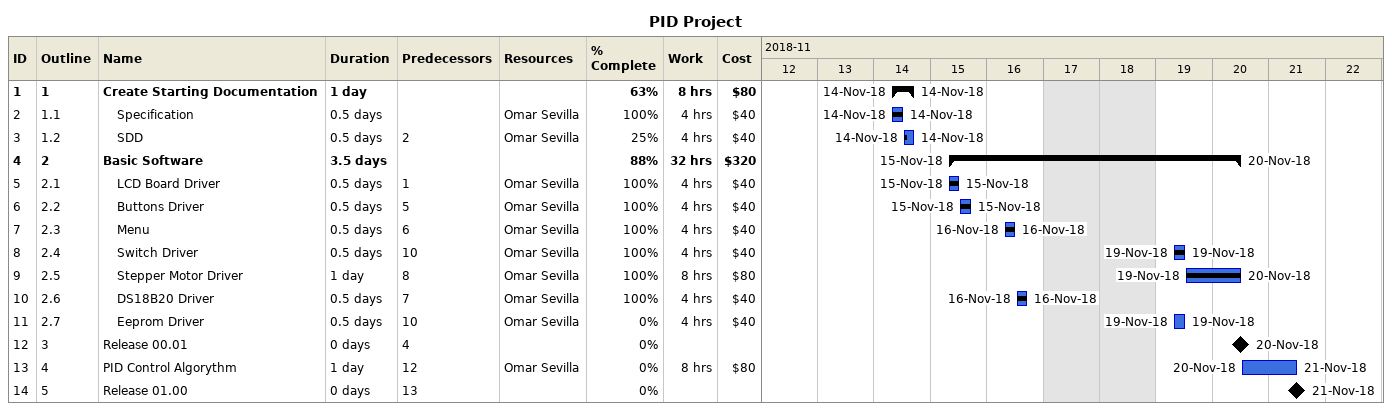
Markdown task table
PID Project

| ID | WBS | Task | Duration | Start | Finish | Predecessors | Resources | % complete | Work (h) | Cost ($) |
|---|---|---|---|---|---|---|---|---|---|---|
| 1 | 1 | **Create Starting Documentation** | 1d | 2018-11-14 | 2018-11-14 |  |  | 63 | 8 | 80 |
| 2 | 1.1 | Specification | 0.5d | 2018-11-14 | 2018-11-14 |  | Omar Sevilla | 100 | 4 | 40 |
| 3 | 1.2 | SDD | 0.5d | 2018-11-14 | 2018-11-14 | 2 | Omar Sevilla | 25 | 4 | 40 |
| 4 | 2 | **Basic Software** | 3.5d | 2018-11-15 | 2018-11-20 |  |  | 88 | 32 | 320 |
| 5 | 2.1 | LCD Board Driver | 0.5d | 2018-11-15 | 2018-11-15 | 1 | Omar Sevilla | 100 | 4 | 40 |
| 6 | 2.2 | Buttons Driver | 0.5d | 2018-11-15 | 2018-11-15 | 5 | Omar Sevilla | 100 | 4 | 40 |
| 7 | 2.3 | Menu | 0.5d | 2018-11-16 | 2018-11-16 | 6 | Omar Sevilla | 100 | 4 | 40 |
| 8 | 2.4 | Switch Driver | 0.5d | 2018-11-19 | 2018-11-19 | 10 | Omar Sevilla | 100 | 4 | 40 |
| 9 | 2.5 | Stepper Motor Driver | 1d | 2018-11-19 | 2018-11-20 | 8 | Omar Sevilla | 100 | 8 | 80 |
| 10 | 2.6 | DS18B20 Driver | 0.5d | 2018-11-16 | 2018-11-16 | 7 | Omar Sevilla | 100 | 4 | 40 |
| 11 | 2.7 | Eeprom Driver | 0.5d | 2018-11-19 | 2018-11-19 | 10 | Omar Sevilla | 0 | 4 | 40 |
| 12 | 3 | Release 00.01 | 0d | 2018-11-20 | 2018-11-20 | 4 |  | 0 |  |  |
| 13 | 4 | PID Control Algorythm | 1d | 2018-11-20 | 2018-11-21 | 12 | Omar Sevilla | 0 | 8 | 80 |
| 14 | 5 | Release 01.00 | 0d | 2018-11-21 | 2018-11-21 | 13 |  | 0 |  |  |
